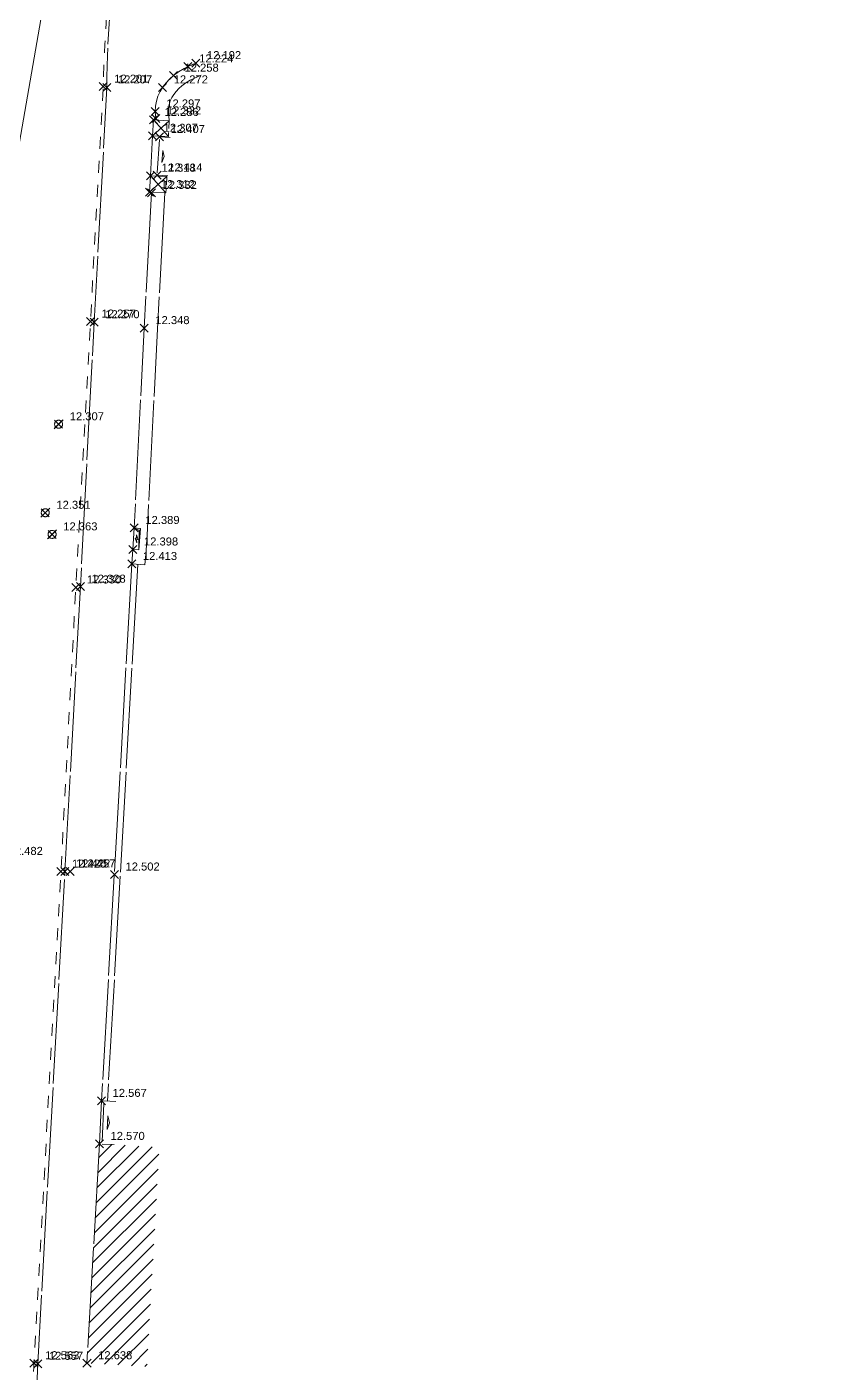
# Model space of a CAD drawing. Header units: metres. Extents: x 1224602 to 1224842, y 7187490 to 7187733.
# Drawn here: x 1224640.41 to 1224660.12, y 7187512.64 to 7187546.28 of the extents above; entities that cross this region are included whole.
import ezdxf

# ---------------------------------------------------------------- set-up
doc = ezdxf.new("R2010")
doc.units = ezdxf.units.M
doc.header["$PDMODE"] = 3
doc.header["$PDSIZE"] = 0.1
for name, pattern in [('LL_0822', [2.5, 2.5, 0]), ('LL_0829', [0.6, 0.3, -0.3]), ('RL_1105', [2.5, 2.5, 0]), ('RL_1110', [2.5, 2.5, 0]), ('SL_1146', [2.5, 2.5, 0]), ('Socle_Continu', [2.5, 2.5, 0])]:
    doc.linetypes.add(name, pattern=pattern)
for name, color, linetype, lineweight in [('BATIH_SCS', 201, 'Socle_Continu', 13), ('CLOTU_SCS', 212, 'Socle_Continu', 13), ('EAUPO_SCS', 140, 'Socle_Continu', 13), ('ELECT_SCS', 1, 'Socle_Continu', 13), ('SIGTA_SCI', 7, 'Socle_Continu', 13), ('SIGTO_SCI', 255, 'Socle_Continu', 13), ('VOIRI_SCS', 7, 'Socle_Continu', 13)]:
    doc.layers.add(name, color=color, linetype=linetype, lineweight=lineweight)
doc.layers.add('BATIM_SCS', color=7, linetype='Socle_Continu', lineweight=13, true_color=0xdf7fff)
doc.layers.add('EAUUS_SCT', color=7, linetype='Socle_Continu', lineweight=13, true_color=0x7f3f00)
doc.styles.get("Standard").update_dxf_attribs({"font": 'arial.ttf'})
doc.linetypes.add('CL_0181', pattern='A,3,-0.15,0.4,-0.381,["eu",Standard,S=0.254,R=0,X=-0.2,Y=-0.1],-0.381,0.4,-0.15', length=4.862)

# ---------------------------------------------------------------- blocks, each defined once
blk = doc.blocks.new('YP_1521')
at = {"layer": 'SIGTO_SCI', "color": 7, "linetype": 'Socle_Continu'}
blk.add_point((0, 0), dxfattribs=at)
at = {"layer": 'SIGTA_SCI', "linetype": 'Socle_Continu'}
blk.add_attdef('ALT', (0.278, 0.099), '', height=0.2, dxfattribs=at)
at = {"layer": 'SIGTA_SCI', "linetype": 'Socle_Continu', "flags": 9}
blk.add_attdef('CALQUE_ALT', (1.69, -1.18), '', height=0.2, dxfattribs=at)
at = {"layer": 'SIGTO_SCI', "linetype": 'Socle_Continu', "flags": 9}
for tag, p in [('ID', (1.69, 0.105)), ('NATURE', (1.69, -0.216)), ('CALQUE', (1.69, -0.859)), ('FAMILLE', (1.69, -0.538)), ('PCRS', (1.69, -1.823))]:
    blk.add_attdef(tag, p, '', height=0.2, dxfattribs=at)
blk = doc.blocks.new('AP_0001')
at = {"layer": 'EAUPO_SCS', "linetype": 'Socle_Continu'}
blk.add_line((0.113, 0.113), (-0.113, -0.113), dxfattribs=at)
blk.add_circle((0, 0), 0.1, dxfattribs=at)
at = {"layer": 'EAUPO_SCS', "linetype": 'Socle_Continu', "flags": 9}
for tag, p in [('ID', (0.809, 0.507)), ('NATURE', (0.809, 0.186)), ('FAMILLE', (0.809, -0.135)), ('CALQUE', (0.809, -0.456)), ('PCRS', (0.809, -0.778))]:
    blk.add_attdef(tag, p, '', height=0.2, dxfattribs=at)
blk = doc.blocks.new('SP_1162')
at = {"layer": 'CLOTU_SCS', "linetype": 'Socle_Continu'}
for p, q in [((0, 0), (1, 1)), ((0, 1), (1, 0))]:
    blk.add_line(p, q, dxfattribs=at)
at = {"layer": 'CLOTU_SCS', "linetype": 'Socle_Continu', "flags": 128}
blk.add_lwpolyline([(1, 0), (0, 0), (0, 1), (1, 1)], close=True, dxfattribs=at)
at = {"layer": 'CLOTU_SCS', "linetype": 'Socle_Continu', "flags": 9}
for tag, p in [('NATURE', (1.089, -0.022)), ('ID', (1.089, 0.299)), ('CALQUE', (1.089, -0.665)), ('FAMILLE', (1.089, -0.344)), ('PCRS', (1.089, -0.986))]:
    blk.add_attdef(tag, p, '', height=0.2, dxfattribs=at)
blk = doc.blocks.new('SP_1161')
at = {"layer": 'CLOTU_SCS', "linetype": 'Socle_Continu'}
for p, q in [((0, 0), (0, 0.275)), ((0.062, 0), (0.938, 0)), ((0.5, 0.154), (0.344, 0.103)), ((0.344, 0.103), (0.656, 0.103)), ((0.656, 0.103), (0.5, 0.154)), ((1, 0.275), (1, 0))]:
    blk.add_line(p, q, dxfattribs=at)
at = {"layer": 'CLOTU_SCS', "linetype": 'Socle_Continu', "flags": 9}
for tag, p in [('ID', (1.36, 0.385)), ('NATURE', (1.36, 0.064)), ('FAMILLE', (1.36, -0.257)), ('CALQUE', (1.36, -0.579)), ('PCRS', (1.36, -0.9))]:
    blk.add_attdef(tag, p, '', height=0.2, dxfattribs=at)
blk = doc.blocks.new('FP_0406')
at = {"layer": 'ELECT_SCS', "linetype": 'Socle_Continu'}
blk.add_hatch(color=256, dxfattribs=at).paths.add_polyline_path([(0, 0), (0, 0.286), (1, 0.286), (0.1, 0.229)])
at = {"layer": 'ELECT_SCS', "linetype": 'Socle_Continu', "flags": 128}
blk.add_lwpolyline([(0, 0.286), (0, 0), (1, 0), (1, 0.286)], close=True, dxfattribs=at)
at = {"layer": 'ELECT_SCS', "linetype": 'Socle_Continu'}
blk.add_lwpolyline([(0, 0), (0, 0.286), (1, 0.286), (0.1, 0.229)], close=True, dxfattribs=at)
at = {"layer": 'ELECT_SCS', "linetype": 'Socle_Continu', "flags": 128}
blk.add_lwpolyline([(0.689, 0.161), (0.466, 0.074), (0.473, 0.136), (0.314, 0.12), (0.54, 0.215), (0.526, 0.147), (0.689, 0.161)], dxfattribs=at)
at = {"layer": 'ELECT_SCS', "linetype": 'Socle_Continu', "flags": 9}
for tag, p in [('ID', (1.244, 0.678)), ('NATURE', (1.244, 0.357)), ('FAMILLE', (1.244, 0.035)), ('CALQUE', (1.244, -0.286)), ('PCRS', (1.244, -0.607))]:
    blk.add_attdef(tag, p, '', height=0.2, dxfattribs=at)

msp = doc.modelspace()

# ---------------------------------------------------------------- hatches: boundary and pattern name
at = {"layer": 'BATIH_SCS', "linetype": 'Socle_Continu'}
h = msp.add_hatch(dxfattribs=at)
h.set_pattern_fill('RL_1107', color=256, pattern_type=2)
h.set_pattern_definition([(45, (1221574.96179, 7185793.22568), (-0.176776695, 0.176776695), [])])
h.paths.add_polyline_path([(1224643.713, 7187518.284), (1224642.216, 7187518.368), (1224641.907, 7187512.888), (1224643.405, 7187512.804)])

# ---------------------------------------------------------------- linework, layer by layer
at = {"layer": 'BATIM_SCS', "linetype": 'RL_1110', "flags": 128}
for points in [[(1224643.544, 7187543.557), (1224643.49, 7187542.558)], [(1224642.268, 7187519.443), (1224642.216, 7187518.368)]]:
    msp.add_lwpolyline(points, dxfattribs=at)
at = {"layer": 'BATIM_SCS', "linetype": 'RL_1105', "flags": 128}
msp.add_lwpolyline([(1224642.216, 7187518.368), (1224641.907, 7187512.888)], dxfattribs=at)
at = {"layer": 'CLOTU_SCS', "linetype": 'SL_1146', "flags": 128}
for points in [[(1224644.626, 7187545.372), (1224644.43, 7187545.289), (1224644.332, 7187545.24), (1224644.194, 7187545.156), (1224644.065, 7187545.059), (1224643.969, 7187544.974), (1224643.881, 7187544.88), (1224643.802, 7187544.777), (1224643.795, 7187544.766), (1224643.735, 7187544.666), (1224643.68, 7187544.546), (1224643.64, 7187544.422), (1224643.616, 7187544.294), (1224643.609, 7187544.165), (1224643.625, 7187543.99), (1224643.629, 7187543.949)], [(1224644.762, 7187545.071), (1224644.486, 7187544.947), (1224644.379, 7187544.882), (1224644.273, 7187544.803), (1224644.199, 7187544.737), (1224644.133, 7187544.666), (1224644.076, 7187544.591), (1224644.027, 7187544.511), (1224643.988, 7187544.426), (1224643.961, 7187544.34), (1224643.944, 7187544.255), (1224643.94, 7187544.172), (1224643.961, 7187543.931)], [(1224643.518, 7187542.147), (1224643.517, 7187542.13), (1224643.336, 7187538.751), (1224643.087, 7187533.757), (1224643.052, 7187533.22), (1224643.025, 7187532.858)], [(1224643.848, 7187542.131), (1224643.666, 7187538.734), (1224643.417, 7187533.738), (1224643.381, 7187533.197), (1224643.354, 7187532.833), (1224643.025, 7187532.858)], [(1224643.025, 7187532.858), (1224642.591, 7187525.1), (1224642.268, 7187519.443)], [(1224643.175, 7187532.846), (1224642.74, 7187525.091), (1224642.418, 7187519.435), (1224642.268, 7187519.443)]]:
    msp.add_lwpolyline(points, dxfattribs=at)
at = {"layer": 'EAUUS_SCT', "linetype": 'CL_0181', "flags": 128}
msp.add_lwpolyline([(1224637.395, 7187527.205), (1224644.9, 7187570.325)], dxfattribs=at)
at = {"layer": 'VOIRI_SCS', "linetype": 'LL_0829', "flags": 128}
msp.add_lwpolyline([(1224644.078, 7187501.549), (1224644.034, 7187501.501), (1224643.744, 7187501.853), (1224643.4, 7187502.386), (1224642.906, 7187503.228, -0.027651), (1224642.139, 7187504.723, -0.022541), (1224641.356, 7187506.72, -0.043092), (1224640.786, 7187509.024, -0.028132), (1224640.574, 7187511.143, -0.024631), (1224640.583, 7187512.888), (1224641.255, 7187525.171), (1224641.628, 7187532.271), (1224641.993, 7187538.915), (1224642.31, 7187544.784, -0.030432), (1224642.672, 7187549.009, -0.025828), (1224643.388, 7187552.575, -0.008562), (1224643.682, 7187553.653), (1224645.116, 7187558.567), (1224647.474, 7187566.627), (1224649.683, 7187574.216), (1224651.163, 7187579.297), (1224651.544, 7187580.298), (1224651.945, 7187581.288), (1224652.158, 7187581.776), (1224652.383, 7187582.258), (1224652.622, 7187582.733), (1224652.877, 7187583.198), (1224653.155, 7187583.661), (1224653.451, 7187584.114), (1224653.761, 7187584.558), (1224654.086, 7187584.992), (1224654.422, 7187585.419), (1224654.768, 7187585.838), (1224655.48, 7187586.655), (1224655.822, 7187587.022), (1224656.176, 7187587.378), (1224656.54, 7187587.723), (1224656.915, 7187588.057), (1224657.299, 7187588.382), (1224657.693, 7187588.696), (1224658.094, 7187589), (1224658.137, 7187589.031), (1224658.504, 7187589.294), (1224658.92, 7187589.578), (1224659.345, 7187589.85), (1224659.777, 7187590.11), (1224660.215, 7187590.357), (1224660.662, 7187590.589), (1224661.115, 7187590.806), (1224661.575, 7187591.007), (1224662.041, 7187591.191), (1224662.539, 7187591.367), (1224662.704, 7187591.423), (1224663.372, 7187591.642), (1224664.291, 7187591.936), (1224664.586, 7187592.025), (1224665.2, 7187592.193), (1224665.821, 7187592.332), (1224666.454, 7187592.435), (1224667.092, 7187592.512), (1224667.407, 7187592.545), (1224667.731, 7187592.577), (1224668.371, 7187592.63), (1224669.161, 7187592.668), (1224669.953, 7187592.689), (1224673.106, 7187592.813), (1224674.4, 7187592.888), (1224680.497, 7187593.17), (1224681.064, 7187593.191), (1224682.086, 7187593.241), (1224682.09, 7187593.323), (1224684.143, 7187593.419), (1224685.151, 7187593.466), (1224697.274, 7187593.986), (1224699.248, 7187594.079), (1224702.348, 7187594.199), (1224703.565, 7187594.262), (1224708.929, 7187594.505), (1224709.755, 7187594.546), (1224709.931, 7187594.717)], format="xyb", dxfattribs=at)
at = {"layer": 'VOIRI_SCS', "linetype": 'LL_0822', "flags": 128}
msp.add_lwpolyline([(1224647.162, 7187498.596), (1224646.663, 7187498.828), (1224646.236, 7187499.121), (1224645.86, 7187499.464), (1224645.497, 7187499.852), (1224645.129, 7187500.244), (1224644.781, 7187500.628), (1224644.467, 7187501.042), (1224644.078, 7187501.549), (1224643.481, 7187502.422), (1224642.986, 7187503.255, -0.032483), (1224642.213, 7187504.765, -0.019871), (1224641.447, 7187506.749, -0.04358), (1224640.88, 7187509.051, -0.026917), (1224640.67, 7187511.128, -0.025481), (1224640.678, 7187512.874), (1224641.356, 7187525.176), (1224641.741, 7187532.291), (1224642.087, 7187538.898), (1224642.402, 7187544.764, -0.039951), (1224642.76, 7187548.994, -0.018811), (1224643.494, 7187552.584, -0.010668), (1224643.773, 7187553.63), (1224645.203, 7187558.561), (1224647.561, 7187566.605), (1224649.777, 7187574.205), (1224651.248, 7187579.269), (1224651.634, 7187580.271), (1224652.039, 7187581.263), (1224652.253, 7187581.752), (1224652.479, 7187582.236), (1224652.718, 7187582.712), (1224652.956, 7187583.152), (1224652.972, 7187583.181), (1224653.244, 7187583.64), (1224653.532, 7187584.09), (1224653.836, 7187584.531), (1224654.154, 7187584.962), (1224654.485, 7187585.384), (1224654.828, 7187585.797), (1224655.182, 7187586.2), (1224655.546, 7187586.594), (1224655.895, 7187586.954), (1224656.251, 7187587.305), (1224656.614, 7187587.648), (1224656.986, 7187587.982), (1224657.366, 7187588.307), (1224657.754, 7187588.622), (1224658.151, 7187588.927), (1224658.197, 7187588.962), (1224658.556, 7187589.223), (1224658.969, 7187589.508), (1224659.39, 7187589.781), (1224659.819, 7187590.042), (1224660.256, 7187590.289), (1224660.7, 7187590.521), (1224661.151, 7187590.738), (1224661.609, 7187590.938), (1224662.075, 7187591.121), (1224662.582, 7187591.298), (1224662.716, 7187591.341), (1224663.04, 7187591.442), (1224663.364, 7187591.542), (1224664.326, 7187591.854), (1224664.601, 7187591.939), (1224665.228, 7187592.111), (1224665.862, 7187592.253), (1224666.486, 7187592.358), (1224667.114, 7187592.434), (1224667.424, 7187592.462), (1224667.745, 7187592.485), (1224668.377, 7187592.52), (1224669.954, 7187592.588), (1224673.122, 7187592.741), (1224674.389, 7187592.78), (1224680.515, 7187593.068), (1224680.849, 7187593.082), (1224681.068, 7187593.105), (1224682.101, 7187593.145), (1224683.879, 7187593.218), (1224685.161, 7187593.277), (1224697.286, 7187593.798), (1224699.182, 7187593.881)], format="xyb", dxfattribs=at)

# ---------------------------------------------------------------- block references
at = {"layer": 'CLOTU_SCS', "color": 6, "linetype": 'Socle_Continu'}
for p, xscale, yscale, rotation in [((1224643.565, 7187543.953), 0.3961938782100164, 0.3961938782100164, 266.8598378174568), ((1224643.49, 7187542.558), 0.4099753437258571, 0.4099753437258571, 267.2757231443853)]:
    msp.add_blockref('SP_1162', p, dxfattribs=dict(at, xscale=xscale, yscale=yscale, rotation=rotation))
at = {"layer": 'CLOTU_SCS', "linetype": 'Socle_Continu', "xscale": 0.9596546616062527, "yscale": 0.9596546616062527, "rotation": 266.3565207501447}
msp.add_blockref('SP_1161', (1224643.72, 7187543.526), dxfattribs=at)
at = {"layer": 'CLOTU_SCS', "linetype": 'Socle_Continu', "xscale": 1.076839811881639, "yscale": 1.076839811881639, "zscale": 0.3646140443559517, "rotation": 267.77125463497}
msp.add_blockref('SP_1161', (1224642.328, 7187519.44), dxfattribs=at)
at = {"layer": 'EAUPO_SCS', "linetype": 'Socle_Continu'}
for p in [(1224641.198, 7187536.349), (1224640.865, 7187534.137), (1224641.036, 7187533.597)]:
    msp.add_blockref('AP_0001', p, dxfattribs=at)
at = {"layer": 'ELECT_SCS', "linetype": 'Socle_Continu', "xscale": 0.5384562081840518, "yscale": 0.5384562081840518, "rotation": 266.2543422931276}
msp.add_blockref('FP_0406', (1224643.087, 7187533.757), dxfattribs=at)
at = {"layer": 'SIGTO_SCI', "linetype": 'Socle_Continu'}
ref = msp.add_blockref('YP_1521', (1224644.43, 7187545.289), dxfattribs=at)
ref.add_attrib('ALT', '12.224', (1224644.708, 7187545.388), dxfattribs={"layer": 'SIGTA_SCI', "linetype": 'Socle_Continu', "height": 0.2})
ref = msp.add_blockref('YP_1521', (1224644.626, 7187545.372), dxfattribs=at)
ref.add_attrib('ALT', '12.192', (1224644.904, 7187545.471), dxfattribs={"layer": 'SIGTA_SCI', "linetype": 'Socle_Continu', "height": 0.2})
ref = msp.add_blockref('YP_1521', (1224642.31, 7187544.784), dxfattribs=at)
ref.add_attrib('ALT', '12.201', (1224642.588, 7187544.883), dxfattribs={"layer": 'SIGTA_SCI', "linetype": 'Socle_Continu', "height": 0.2})
ref = msp.add_blockref('YP_1521', (1224644.065, 7187545.059), dxfattribs=at)
ref.add_attrib('ALT', '12.258', (1224644.343, 7187545.158), dxfattribs={"layer": 'SIGTA_SCI', "linetype": 'Socle_Continu', "height": 0.2})
ref = msp.add_blockref('YP_1521', (1224642.402, 7187544.764), dxfattribs=at)
ref.add_attrib('ALT', '12.207', (1224642.68, 7187544.863), dxfattribs={"layer": 'SIGTA_SCI', "linetype": 'Socle_Continu', "height": 0.2})
ref = msp.add_blockref('YP_1521', (1224643.795, 7187544.766), dxfattribs=at)
ref.add_attrib('ALT', '12.272', (1224644.073, 7187544.865), dxfattribs={"layer": 'SIGTA_SCI', "linetype": 'Socle_Continu', "height": 0.2})
ref = msp.add_blockref('YP_1521', (1224643.609, 7187544.165), dxfattribs=at)
ref.add_attrib('ALT', '12.297', (1224643.887, 7187544.264), dxfattribs={"layer": 'SIGTA_SCI', "linetype": 'Socle_Continu', "height": 0.2})
ref = msp.add_blockref('YP_1521', (1224643.565, 7187543.953), dxfattribs=at)
ref.add_attrib('ALT', '12.286', (1224643.843, 7187544.051), dxfattribs={"layer": 'SIGTA_SCI', "linetype": 'Socle_Continu', "height": 0.2})
ref = msp.add_blockref('YP_1521', (1224643.625, 7187543.99), dxfattribs=at)
ref.add_attrib('ALT', '12.322', (1224643.903, 7187544.089), dxfattribs={"layer": 'SIGTA_SCI', "linetype": 'Socle_Continu', "height": 0.2})
ref = msp.add_blockref('YP_1521', (1224643.544, 7187543.557), dxfattribs=at)
ref.add_attrib('ALT', '12.307', (1224643.822, 7187543.656), dxfattribs={"layer": 'SIGTA_SCI', "linetype": 'Socle_Continu', "height": 0.2})
ref = msp.add_blockref('YP_1521', (1224643.72, 7187543.526), dxfattribs=at)
ref.add_attrib('ALT', '12.407', (1224643.998, 7187543.625), dxfattribs={"layer": 'SIGTA_SCI', "linetype": 'Socle_Continu', "height": 0.2})
ref = msp.add_blockref('YP_1521', (1224643.49, 7187542.558), dxfattribs=at)
ref.add_attrib('ALT', '12.318', (1224643.768, 7187542.657), dxfattribs={"layer": 'SIGTA_SCI', "linetype": 'Socle_Continu', "height": 0.2})
ref = msp.add_blockref('YP_1521', (1224643.659, 7187542.569), dxfattribs=at)
ref.add_attrib('ALT', '12.414', (1224643.937, 7187542.668), dxfattribs={"layer": 'SIGTA_SCI', "linetype": 'Socle_Continu', "height": 0.2})
ref = msp.add_blockref('YP_1521', (1224643.471, 7187542.149), dxfattribs=at)
ref.add_attrib('ALT', '12.312', (1224643.749, 7187542.248), dxfattribs={"layer": 'SIGTA_SCI', "linetype": 'Socle_Continu', "height": 0.2})
ref = msp.add_blockref('YP_1521', (1224643.517, 7187542.13), dxfattribs=at)
ref.add_attrib('ALT', '12.332', (1224643.795, 7187542.229), dxfattribs={"layer": 'SIGTA_SCI', "linetype": 'Socle_Continu', "height": 0.2})
ref = msp.add_blockref('YP_1521', (1224641.993, 7187538.915), dxfattribs=at)
ref.add_attrib('ALT', '12.257', (1224642.271, 7187539.014), dxfattribs={"layer": 'SIGTA_SCI', "linetype": 'Socle_Continu', "height": 0.2})
ref = msp.add_blockref('YP_1521', (1224642.087, 7187538.898), dxfattribs=at)
ref.add_attrib('ALT', '12.270', (1224642.365, 7187538.997), dxfattribs={"layer": 'SIGTA_SCI', "linetype": 'Socle_Continu', "height": 0.2})
ref = msp.add_blockref('YP_1521', (1224643.336, 7187538.751), dxfattribs=at)
ref.add_attrib('ALT', '12.348', (1224643.614, 7187538.85), dxfattribs={"layer": 'SIGTA_SCI', "linetype": 'Socle_Continu', "height": 0.2})
ref = msp.add_blockref('YP_1521', (1224641.198, 7187536.349), dxfattribs=at)
ref.add_attrib('ALT', '12.307', (1224641.476, 7187536.447), dxfattribs={"layer": 'SIGTA_SCI', "linetype": 'Socle_Continu', "height": 0.2})
ref = msp.add_blockref('YP_1521', (1224640.865, 7187534.137), dxfattribs=at)
ref.add_attrib('ALT', '12.351', (1224641.143, 7187534.236), dxfattribs={"layer": 'SIGTA_SCI', "linetype": 'Socle_Continu', "height": 0.2})
ref = msp.add_blockref('YP_1521', (1224643.087, 7187533.757), dxfattribs=at)
ref.add_attrib('ALT', '12.389', (1224643.365, 7187533.856), dxfattribs={"layer": 'SIGTA_SCI', "linetype": 'Socle_Continu', "height": 0.2})
ref = msp.add_blockref('YP_1521', (1224641.036, 7187533.597), dxfattribs=at)
ref.add_attrib('ALT', '12.363', (1224641.314, 7187533.696), dxfattribs={"layer": 'SIGTA_SCI', "linetype": 'Socle_Continu', "height": 0.2})
ref = msp.add_blockref('YP_1521', (1224643.052, 7187533.22), dxfattribs=at)
ref.add_attrib('ALT', '12.398', (1224643.33, 7187533.319), dxfattribs={"layer": 'SIGTA_SCI', "linetype": 'Socle_Continu', "height": 0.2})
ref = msp.add_blockref('YP_1521', (1224643.025, 7187532.858), dxfattribs=at)
ref.add_attrib('ALT', '12.413', (1224643.303, 7187532.956), dxfattribs={"layer": 'SIGTA_SCI', "linetype": 'Socle_Continu', "height": 0.2})
ref = msp.add_blockref('YP_1521', (1224641.628, 7187532.271), dxfattribs=at)
ref.add_attrib('ALT', '12.330', (1224641.906, 7187532.37), dxfattribs={"layer": 'SIGTA_SCI', "linetype": 'Socle_Continu', "height": 0.2})
ref = msp.add_blockref('YP_1521', (1224641.741, 7187532.291), dxfattribs=at)
ref.add_attrib('ALT', '12.328', (1224642.019, 7187532.39), dxfattribs={"layer": 'SIGTA_SCI', "linetype": 'Socle_Continu', "height": 0.2})
ref = msp.add_blockref('YP_1521', (1224639.672, 7187525.489), dxfattribs=at)
ref.add_attrib('ALT', '12.482', (1224639.95, 7187525.588), dxfattribs={"layer": 'SIGTA_SCI', "linetype": 'Socle_Continu', "height": 0.2})
ref = msp.add_blockref('YP_1521', (1224641.255, 7187525.171), dxfattribs=at)
ref.add_attrib('ALT', '12.420', (1224641.533, 7187525.27), dxfattribs={"layer": 'SIGTA_SCI', "linetype": 'Socle_Continu', "height": 0.2})
ref = msp.add_blockref('YP_1521', (1224641.356, 7187525.176), dxfattribs=at)
ref.add_attrib('ALT', '12.422', (1224641.634, 7187525.275), dxfattribs={"layer": 'SIGTA_SCI', "linetype": 'Socle_Continu', "height": 0.2})
ref = msp.add_blockref('YP_1521', (1224641.485, 7187525.175), dxfattribs=at)
ref.add_attrib('ALT', '12.457', (1224641.763, 7187525.274), dxfattribs={"layer": 'SIGTA_SCI', "linetype": 'Socle_Continu', "height": 0.2})
ref = msp.add_blockref('YP_1521', (1224642.591, 7187525.1), dxfattribs=at)
ref.add_attrib('ALT', '12.502', (1224642.869, 7187525.198), dxfattribs={"layer": 'SIGTA_SCI', "linetype": 'Socle_Continu', "height": 0.2})
ref = msp.add_blockref('YP_1521', (1224642.268, 7187519.443), dxfattribs=at)
ref.add_attrib('ALT', '12.567', (1224642.546, 7187519.542), dxfattribs={"layer": 'SIGTA_SCI', "linetype": 'Socle_Continu', "height": 0.2})
ref = msp.add_blockref('YP_1521', (1224642.216, 7187518.368), dxfattribs=at)
ref.add_attrib('ALT', '12.570', (1224642.494, 7187518.467), dxfattribs={"layer": 'SIGTA_SCI', "linetype": 'Socle_Continu', "height": 0.2})
ref = msp.add_blockref('YP_1521', (1224640.583, 7187512.888), dxfattribs=at)
ref.add_attrib('ALT', '12.563', (1224640.861, 7187512.987), dxfattribs={"layer": 'SIGTA_SCI', "linetype": 'Socle_Continu', "height": 0.2})
ref = msp.add_blockref('YP_1521', (1224640.678, 7187512.874), dxfattribs=at)
ref.add_attrib('ALT', '12.557', (1224640.956, 7187512.972), dxfattribs={"layer": 'SIGTA_SCI', "linetype": 'Socle_Continu', "height": 0.2})
ref = msp.add_blockref('YP_1521', (1224641.907, 7187512.888), dxfattribs=at)
ref.add_attrib('ALT', '12.638', (1224642.185, 7187512.987), dxfattribs={"layer": 'SIGTA_SCI', "linetype": 'Socle_Continu', "height": 0.2})

doc.saveas('drawing.dxf')
